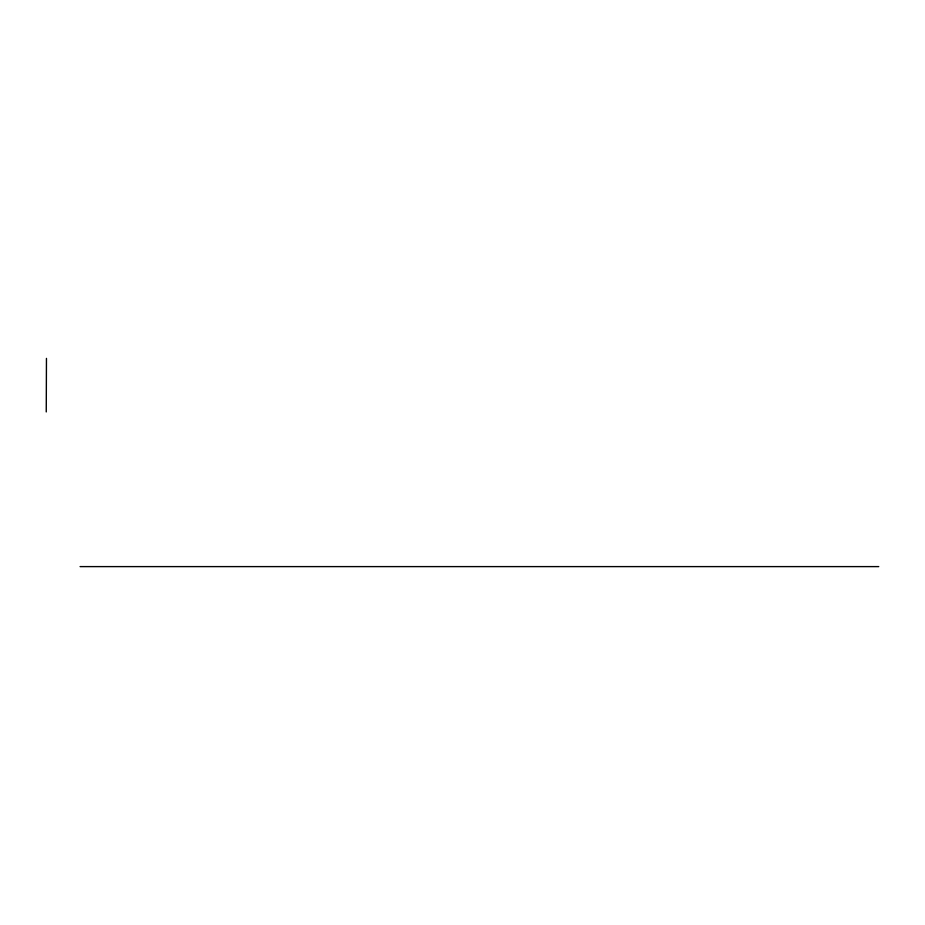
<?xml version="1.0" encoding="UTF-8"?>
<svg xmlns="http://www.w3.org/2000/svg" width="925" height="925" viewBox="0 0 925 925"><rect width="100%" height="100%" fill="white"/><g stroke="black" fill="none" stroke-linecap="round" stroke-linejoin="round"><path stroke-width="1.39" d="M46.25 411.926L46.458 358.391M80.082 566.609L878.75 566.609"/></g></svg>
